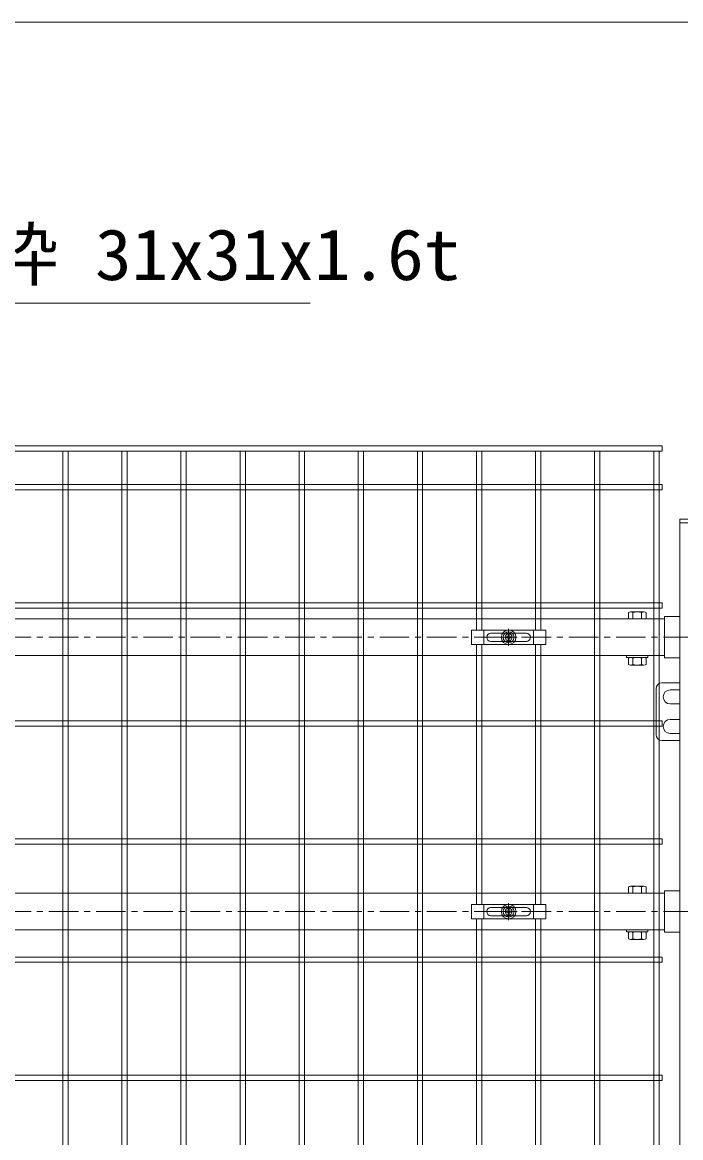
# Model space of a CAD drawing. Units: millimetres at full size; details may follow other scales. Extents: x -4455 to 4455, y -3150 to 3150.
# Drawn here: x -2526 to -1969, y -12 to 933 of the extents above; entities that cross this region are included whole.
import ezdxf
from ezdxf.enums import TextEntityAlignment as Align

# ---------------------------------------------------------------- set-up
doc = ezdxf.new("R2010")
doc.units = ezdxf.units.MM
doc.header["$LTSCALE"] = 20
doc.linetypes.add('USER1', pattern=[2, 1.25, -0.25, 0.25, -0.25])
for name, color, linetype, lineweight in [('0-0_外形線', 7, 'Continuous', 18), ('0-1_軸線', 2, 'USER1', 18), ('0-3_寸法線', 1, 'Continuous', 18), ('0-6_NEO', 152, 'Continuous', 18), ('0-7_丁番', 3, 'Continuous', 18), ('0-8_固定金具', 41, 'Continuous', 18), ('0-B_扉横枠', 7, 'Continuous', 18)]:
    doc.layers.add(name, color=color, linetype=linetype, lineweight=lineweight)
doc.styles.add('ＭＳ ゴシック', font='')
doc.styles.get('ＭＳ ゴシック').set_extended_font_data('MS Gothic')

msp = doc.modelspace()

# ---------------------------------------------------------------- linework, layer by layer
at = {"layer": '0-0_外形線'}
for p, q in [((-1969.17, 511.87), (-1969.17, 508.87)), ((-1969.17, 508.87), (-1969.17, -902.13))]:
    msp.add_line(p, q, dxfattribs=at)
msp.add_lwpolyline([(-1969.17, 511.87), (-1943.17, 511.87), (-1943.17, 508.87), (-1969.17, 508.87)], dxfattribs=at)
at = {"layer": '0-1_軸線'}
for p, q in [((-3023.27, 411.87), (-1952.07, 411.87)), ((-3023.27, 179.57), (-1952.07, 179.57))]:
    msp.add_line(p, q, dxfattribs=at)
at = {"layer": '0-3_寸法線', "color": 2}
for p, q in [((-3035.17, 932.59), (-1943.17, 932.59)), ((-1980.67, 932.59), (-2018.17, 932.59))]:
    msp.add_line(p, q, dxfattribs=at)
at = {"layer": '0-3_寸法線', "color": 4}
msp.add_lwpolyline([(-2282.23, 694.67), (-2758.09, 694.67), (-2916.28, 414.94)], dxfattribs=at)
at = {"layer": '0-6_NEO'}
for p, q in [((-2994.17, 573.87), (-1984.17, 573.87)), ((-2994.17, 569.37), (-1984.17, 569.37)), ((-2491.42, 569.37), (-2491.42, -891.63)), ((-2486.92, 569.37), (-2486.92, -891.63)), ((-2441.42, 569.37), (-2441.42, -891.63)), ((-2436.92, 569.37), (-2436.92, -891.63)), ((-2391.42, 569.37), (-2391.42, -891.63)), ((-2386.92, 569.37), (-2386.92, -891.63)), ((-2341.42, 569.37), (-2341.42, -891.63)), ((-2336.92, 569.37), (-2336.92, -891.63)), ((-2291.42, 569.37), (-2291.42, -891.63)), ((-2286.92, 569.37), (-2286.92, -891.63)), ((-2241.42, 569.37), (-2241.42, -891.63)), ((-2236.92, 569.37), (-2236.92, -891.63)), ((-2191.42, 569.37), (-2191.42, -891.63)), ((-2186.92, 569.37), (-2186.92, -891.63)), ((-2141.42, 569.37), (-2141.42, 417.87)), ((-2136.92, 569.37), (-2136.92, 417.87)), ((-2091.42, 569.37), (-2091.42, 417.87)), ((-2086.92, 569.37), (-2086.92, 417.87)), ((-2041.42, 569.37), (-2041.42, -891.63)), ((-2036.92, 569.37), (-2036.92, -891.63)), ((-1991.42, 569.37), (-1991.42, -891.63)), ((-1986.92, 569.37), (-1986.92, -891.63)), ((-1984.17, 573.87), (-1984.17, 569.37)), ((-2994.17, 541.12), (-1984.17, 541.12)), ((-1984.17, 541.12), (-1984.17, 536.62)), ((-2994.17, 536.62), (-1984.17, 536.62)), ((-2994.17, 441.12), (-1984.17, 441.12)), ((-2994.17, 436.62), (-1984.17, 436.62)), ((-1984.17, 441.12), (-1984.17, 436.62)), ((-2141.42, 405.87), (-2141.42, 185.57)), ((-2136.92, 405.87), (-2136.92, 185.57)), ((-2091.42, 405.87), (-2091.42, 185.57)), ((-2086.92, 405.87), (-2086.92, 185.57)), ((-2994.17, 341.12), (-1984.17, 341.12)), ((-1984.17, 341.12), (-1984.17, 336.62)), ((-2994.17, 336.62), (-1984.17, 336.62)), ((-2994.17, 241.12), (-1984.17, 241.12)), ((-2994.17, 236.62), (-1984.17, 236.62)), ((-1984.17, 241.12), (-1984.17, 236.62)), ((-2141.42, 173.57), (-2141.42, -566.83)), ((-2136.92, 173.57), (-2136.92, -566.83)), ((-2091.42, 173.57), (-2091.42, -566.83)), ((-2086.92, 173.57), (-2086.92, -566.83)), ((-2994.17, 141.12), (-1984.17, 141.12)), ((-2994.17, 136.62), (-1984.17, 136.62)), ((-1984.17, 141.12), (-1984.17, 136.62)), ((-2994.17, 41.12), (-1984.17, 41.12)), ((-1984.17, 41.12), (-1984.17, 36.62)), ((-2994.17, 36.62), (-1984.17, 36.62))]:
    msp.add_line(p, q, dxfattribs=at)
at = {"layer": '0-7_丁番'}
for p, q in [((-1989.43, 368.37), (-1989.43, 329.37)), ((-1969.17, 373.37), (-1984.43, 373.37)), ((-1969.17, 367.37), (-1977.43, 367.37)), ((-1969.17, 355.37), (-1977.43, 355.37)), ((-1969.17, 342.37), (-1977.43, 342.37)), ((-1969.17, 324.37), (-1984.43, 324.37)), ((-1969.17, 330.37), (-1977.43, 330.37))]:
    msp.add_line(p, q, dxfattribs=at)
for centre, radius, start, end in [((-1984.43, 368.37), 5, 90, 180), ((-1977.43, 361.37), 6, 90, 270), ((-1977.43, 336.37), 6, 90, 270), ((-1984.43, 329.37), 5, 180, 270)]:
    msp.add_arc(centre, radius, start, end, dxfattribs=at)
at = {"layer": '0-8_固定金具'}
for p, q in [((-2145.67, 417.87), (-2145.67, 405.87)), ((-2145.67, 417.87), (-2082.67, 417.87)), ((-2135.17, 405.87), (-2135.17, 417.87)), ((-2114.17, 413.87), (-2114.17, 419.02)), ((-2114.17, 413.87), (-2114.17, 415.87)), ((-2093.17, 405.87), (-2093.17, 417.87)), ((-2082.67, 417.87), (-2082.67, 405.87)), ((-2132.67, 411.87), (-2132.47, 411.87)), ((-2129.17, 415.37), (-2099.17, 415.37)), ((-2129.17, 408.37), (-2099.17, 408.37)), ((-2116.17, 411.87), (-2121.32, 411.87)), ((-2116.17, 411.87), (-2118.17, 411.87)), ((-2116.4, 412.24), (-2114.53, 412.24)), ((-2116.4, 411.51), (-2116.4, 412.24)), ((-2116.4, 412.24), (-2114.53, 412.24)), ((-2116.4, 411.51), (-2116.4, 412.24)), ((-2114.53, 411.51), (-2116.4, 411.51)), ((-2114.53, 411.51), (-2116.4, 411.51)), ((-2115.17, 411.87), (-2113.17, 411.87)), ((-2115.17, 411.87), (-2113.17, 411.87)), ((-2114.53, 412.24), (-2114.53, 414.1)), ((-2114.53, 412.24), (-2114.53, 414.1)), ((-2114.53, 412.24), (-2114.53, 414.1)), ((-2114.53, 412.24), (-2114.53, 414.1)), ((-2114.53, 412.24), (-2114.53, 414.1)), ((-2114.53, 412.24), (-2114.53, 414.1)), ((-2114.53, 414.1), (-2113.81, 414.1)), ((-2114.53, 414.1), (-2113.81, 414.1)), ((-2114.53, 414.1), (-2113.81, 414.1)), ((-2114.53, 414.1), (-2113.81, 414.1)), ((-2114.53, 414.1), (-2113.81, 414.1)), ((-2114.53, 414.1), (-2113.81, 414.1)), ((-2114.53, 409.65), (-2114.53, 411.51)), ((-2114.53, 409.65), (-2114.53, 411.51)), ((-2113.81, 409.65), (-2114.53, 409.65)), ((-2113.81, 409.65), (-2114.53, 409.65)), ((-2113.81, 409.65), (-2114.53, 409.65)), ((-2113.81, 409.65), (-2114.53, 409.65)), ((-2113.81, 409.65), (-2114.53, 409.65)), ((-2113.81, 409.65), (-2114.53, 409.65)), ((-2114.17, 410.87), (-2114.17, 412.87)), ((-2114.17, 410.87), (-2114.17, 412.87)), ((-2114.17, 409.87), (-2114.17, 407.87)), ((-2114.17, 409.87), (-2114.17, 404.73)), ((-2113.81, 414.1), (-2113.81, 412.24)), ((-2113.81, 414.1), (-2113.81, 412.24)), ((-2113.81, 414.1), (-2113.81, 412.24)), ((-2113.81, 414.1), (-2113.81, 412.24)), ((-2113.81, 414.1), (-2113.81, 412.24)), ((-2113.81, 414.1), (-2113.81, 412.24)), ((-2113.81, 412.24), (-2111.95, 412.24)), ((-2113.81, 412.24), (-2111.95, 412.24)), ((-2113.81, 412.24), (-2111.95, 412.24)), ((-2113.81, 411.51), (-2113.81, 409.65)), ((-2111.95, 411.51), (-2113.81, 411.51)), ((-2113.81, 411.51), (-2113.81, 409.65)), ((-2111.95, 411.51), (-2113.81, 411.51)), ((-2113.81, 411.51), (-2113.81, 409.65)), ((-2111.95, 411.51), (-2113.81, 411.51)), ((-2112.17, 411.87), (-2110.17, 411.87)), ((-2112.17, 411.87), (-2107.03, 411.87)), ((-2111.95, 412.24), (-2111.95, 411.51)), ((-2111.95, 412.24), (-2111.95, 411.51)), ((-2111.95, 412.24), (-2111.95, 411.51)), ((-2095.47, 411.87), (-2095.27, 411.87)), ((-2145.67, 405.87), (-2082.67, 405.87)), ((-2145.67, 185.57), (-2082.67, 185.57)), ((-2135.17, 173.57), (-2135.17, 185.57)), ((-2132.67, 179.57), (-2132.47, 179.57)), ((-2129.17, 183.07), (-2099.17, 183.07)), ((-2116.17, 179.57), (-2121.32, 179.57)), ((-2116.17, 179.57), (-2118.17, 179.57)), ((-2116.4, 179.94), (-2114.53, 179.94)), ((-2116.4, 179.21), (-2116.4, 179.94)), ((-2116.4, 179.94), (-2114.53, 179.94)), ((-2116.4, 179.21), (-2116.4, 179.94)), ((-2116.4, 179.94), (-2114.53, 179.94)), ((-2116.4, 179.21), (-2116.4, 179.94)), ((-2115.17, 179.57), (-2113.17, 179.57)), ((-2115.17, 179.57), (-2113.17, 179.57)), ((-2114.53, 179.94), (-2114.53, 181.8)), ((-2114.53, 179.94), (-2114.53, 181.8)), ((-2114.53, 179.94), (-2114.53, 181.8)), ((-2114.53, 179.94), (-2114.53, 181.8)), ((-2114.53, 179.94), (-2114.53, 181.8)), ((-2114.53, 179.94), (-2114.53, 181.8)), ((-2114.53, 181.8), (-2113.81, 181.8)), ((-2114.53, 181.8), (-2113.81, 181.8)), ((-2114.53, 181.8), (-2113.81, 181.8)), ((-2114.53, 181.8), (-2113.81, 181.8)), ((-2114.53, 181.8), (-2113.81, 181.8)), ((-2114.53, 181.8), (-2113.81, 181.8)), ((-2114.17, 181.57), (-2114.17, 186.72)), ((-2114.17, 181.57), (-2114.17, 183.57)), ((-2114.17, 178.57), (-2114.17, 180.57)), ((-2114.17, 178.57), (-2114.17, 180.57)), ((-2113.81, 181.8), (-2113.81, 179.94)), ((-2113.81, 181.8), (-2113.81, 179.94)), ((-2113.81, 181.8), (-2113.81, 179.94)), ((-2113.81, 181.8), (-2113.81, 179.94)), ((-2113.81, 181.8), (-2113.81, 179.94)), ((-2113.81, 179.94), (-2111.95, 179.94)), ((-2113.81, 179.94), (-2111.95, 179.94)), ((-2113.81, 179.94), (-2111.95, 179.94)), ((-2112.17, 179.57), (-2110.17, 179.57)), ((-2112.17, 179.57), (-2107.03, 179.57)), ((-2111.95, 179.94), (-2111.95, 179.21)), ((-2111.95, 179.94), (-2111.95, 179.21)), ((-2111.95, 179.94), (-2111.95, 179.21)), ((-2095.47, 179.57), (-2095.27, 179.57)), ((-2093.17, 173.57), (-2093.17, 185.57)), ((-2082.67, 185.57), (-2082.67, 173.57)), ((-2129.17, 176.07), (-2099.17, 176.07)), ((-2114.53, 179.21), (-2116.4, 179.21)), ((-2114.53, 179.21), (-2116.4, 179.21)), ((-2114.53, 179.21), (-2116.4, 179.21)), ((-2114.53, 179.21), (-2116.4, 179.21)), ((-2114.53, 179.21), (-2116.4, 179.21)), ((-2114.53, 179.21), (-2116.4, 179.21)), ((-2114.53, 177.35), (-2114.53, 179.21)), ((-2114.53, 177.35), (-2114.53, 179.21)), ((-2114.53, 177.35), (-2114.53, 179.21)), ((-2114.53, 177.35), (-2114.53, 179.21)), ((-2114.53, 177.35), (-2114.53, 179.21)), ((-2114.53, 177.35), (-2114.53, 179.21)), ((-2113.81, 177.35), (-2114.53, 177.35)), ((-2113.81, 177.35), (-2114.53, 177.35)), ((-2113.81, 177.35), (-2114.53, 177.35)), ((-2113.81, 177.35), (-2114.53, 177.35)), ((-2113.81, 177.35), (-2114.53, 177.35)), ((-2113.81, 177.35), (-2114.53, 177.35)), ((-2114.17, 177.57), (-2114.17, 175.57)), ((-2114.17, 177.57), (-2114.17, 172.43)), ((-2113.81, 179.21), (-2113.81, 177.35)), ((-2113.81, 179.21), (-2113.81, 177.35)), ((-2113.81, 179.21), (-2113.81, 177.35)), ((-2113.81, 179.21), (-2113.81, 177.35)), ((-2113.81, 179.21), (-2113.81, 177.35)), ((-2113.81, 179.21), (-2113.81, 177.35)), ((-2111.95, 179.21), (-2113.81, 179.21)), ((-2111.95, 179.21), (-2113.81, 179.21)), ((-2111.95, 179.21), (-2113.81, 179.21)), ((-2111.95, 179.21), (-2113.81, 179.21)), ((-2111.95, 179.21), (-2113.81, 179.21)), ((-2111.95, 179.21), (-2113.81, 179.21))]:
    msp.add_line(p, q, dxfattribs=at)
for points in [[(-2116.4, 411.51), (-2116.4, 412.24), (-2114.53, 412.24)], [(-2116.4, 411.51), (-2116.4, 412.24), (-2114.53, 412.24)], [(-2116.4, 411.51), (-2116.4, 412.24), (-2114.53, 412.24)], [(-2116.4, 411.51), (-2116.4, 412.24), (-2114.53, 412.24)], [(-2114.53, 409.65), (-2114.53, 411.51), (-2116.4, 411.51)], [(-2114.53, 409.65), (-2114.53, 411.51), (-2116.4, 411.51)], [(-2114.53, 409.65), (-2114.53, 411.51), (-2116.4, 411.51)], [(-2114.53, 409.65), (-2114.53, 411.51), (-2116.4, 411.51)], [(-2113.81, 412.24), (-2111.95, 412.24), (-2111.95, 411.51)], [(-2113.81, 412.24), (-2111.95, 412.24), (-2111.95, 411.51)], [(-2113.81, 412.24), (-2111.95, 412.24), (-2111.95, 411.51)], [(-2111.95, 411.51), (-2113.81, 411.51), (-2113.81, 409.65)], [(-2111.95, 411.51), (-2113.81, 411.51), (-2113.81, 409.65)], [(-2111.95, 411.51), (-2113.81, 411.51), (-2113.81, 409.65)], [(-2145.67, 185.57), (-2145.67, 173.57), (-2082.67, 173.57)], [(-2116.4, 179.21), (-2116.4, 179.94), (-2114.53, 179.94)], [(-2116.4, 179.21), (-2116.4, 179.94), (-2114.53, 179.94)], [(-2116.4, 179.21), (-2116.4, 179.94), (-2114.53, 179.94)], [(-2113.81, 181.8), (-2113.81, 179.94), (-2111.95, 179.94), (-2111.95, 179.21)], [(-2113.81, 179.94), (-2111.95, 179.94), (-2111.95, 179.21)], [(-2113.81, 179.94), (-2111.95, 179.94), (-2111.95, 179.21)]]:
    msp.add_lwpolyline(points, dxfattribs=at)
for centre, radius in [((-2114.17, 411.87), 6.15), ((-2114.17, 411.87), 6.15), ((-2114.17, 411.87), 6.15), ((-2114.17, 411.87), 6.15), ((-2114.17, 411.87), 6.15), ((-2114.17, 411.87), 6.15), ((-2114.17, 411.87), 4.59), ((-2114.17, 411.87), 4.59), ((-2114.17, 411.87), 4.59), ((-2114.17, 411.87), 4.59), ((-2114.17, 411.87), 4.59), ((-2114.17, 411.87), 4.59), ((-2114.17, 411.87), 3), ((-2114.17, 179.57), 6.15), ((-2114.17, 179.57), 6.15), ((-2114.17, 179.57), 6.15), ((-2114.17, 179.57), 6.15), ((-2114.17, 179.57), 6.15), ((-2114.17, 179.57), 6.15), ((-2114.17, 179.57), 4.59), ((-2114.17, 179.57), 4.59), ((-2114.17, 179.57), 4.59), ((-2114.17, 179.57), 4.59), ((-2114.17, 179.57), 4.59), ((-2114.17, 179.57), 4.59), ((-2114.17, 179.57), 3)]:
    msp.add_circle(centre, radius, dxfattribs=at)
for centre, start, end in [((-2129.17, 411.87), 90, 180), ((-2129.17, 411.87), 180, 270), ((-2099.17, 411.87), 0, 90), ((-2099.17, 411.87), 270, 0), ((-2129.17, 179.57), 90, 180), ((-2129.17, 179.57), 180, 270), ((-2099.17, 179.57), 0, 90), ((-2099.17, 179.57), 270, 0)]:
    msp.add_arc(centre, 3.5, start, end, dxfattribs=at)
at = {"layer": '0-B_扉横枠'}
for p, q in [((-2996.17, 427.37), (-1982.17, 427.37)), ((-2012.87, 427.37), (-2012.87, 432.82)), ((-2012.87, 427.37), (-1997.87, 427.37)), ((-2011, 433.38), (-1999.75, 433.38)), ((-2009.12, 427.37), (-2009.12, 432.82)), ((-2001.62, 427.37), (-2001.62, 432.82)), ((-1997.87, 427.37), (-1997.87, 432.82)), ((-1982.17, 429.32), (-1969.17, 429.32)), ((-1982.17, 429.32), (-1982.17, 394.42)), ((-1982.17, 396.37), (-2996.17, 396.37)), ((-2014.37, 396.37), (-2014.37, 394.77)), ((-1996.37, 394.77), (-2014.37, 394.77)), ((-2012.87, 394.22), (-2012.87, 388.82)), ((-1999.75, 394.77), (-2011, 394.77)), ((-1999.75, 388.27), (-2011, 388.27)), ((-2009.12, 394.22), (-2009.12, 388.82)), ((-2001.62, 394.22), (-2001.62, 388.82)), ((-1997.87, 394.22), (-1997.87, 388.82)), ((-1996.37, 396.37), (-1996.37, 394.77)), ((-1982.17, 394.42), (-1969.17, 394.42)), ((-2012.87, 195.07), (-2012.87, 200.52)), ((-2011, 201.08), (-1999.75, 201.08)), ((-2009.12, 195.07), (-2009.12, 200.52)), ((-2001.62, 195.07), (-2001.62, 200.52)), ((-1997.87, 195.07), (-1997.87, 200.52)), ((-2996.17, 195.07), (-1982.17, 195.07)), ((-2012.87, 195.07), (-1997.87, 195.07)), ((-1982.17, 197.02), (-1969.17, 197.02)), ((-1982.17, 197.02), (-1982.17, 162.12)), ((-1982.17, 164.07), (-2996.17, 164.07)), ((-2014.37, 164.07), (-2014.37, 162.47)), ((-1996.37, 162.47), (-2014.37, 162.47)), ((-2012.87, 161.92), (-2012.87, 156.52)), ((-1999.75, 162.47), (-2011, 162.47)), ((-2009.12, 161.92), (-2009.12, 156.52)), ((-2001.62, 161.92), (-2001.62, 156.52)), ((-1997.87, 161.92), (-1997.87, 156.52)), ((-1996.37, 164.07), (-1996.37, 162.47)), ((-1982.17, 162.12), (-1969.17, 162.12)), ((-1999.75, 155.97), (-2011, 155.97))]:
    msp.add_line(p, q, dxfattribs=at)
for centre, radius, start, end in [((-2011, 429.92), 3.46, 57.13278, 122.86722), ((-2005.37, 420.38), 12.99, 73.22135, 106.77865), ((-1999.75, 429.92), 3.46, 57.13278, 122.86722), ((-2011, 391.32), 3.46, 57.13278, 122.86722), ((-2011, 391.73), 3.46, 237.13278, 302.86722), ((-2005.37, 381.78), 12.99, 73.22135, 106.77865), ((-2005.37, 401.26), 12.99, 253.22135, 286.77865), ((-1999.75, 391.32), 3.46, 57.13278, 122.86722), ((-1999.75, 391.73), 3.46, 237.13278, 302.86722), ((-2011, 197.62), 3.46, 57.13278, 122.86722), ((-2005.37, 188.08), 12.99, 73.22135, 106.77865), ((-1999.75, 197.62), 3.46, 57.13278, 122.86722), ((-2011, 159.02), 3.46, 57.13278, 122.86722), ((-2005.37, 149.48), 12.99, 73.22135, 106.77865), ((-1999.75, 159.02), 3.46, 57.13278, 122.86722), ((-2011, 159.43), 3.46, 237.13278, 302.86722), ((-2005.37, 168.96), 12.99, 253.22135, 286.77865), ((-1999.75, 159.43), 3.46, 237.13278, 302.86722)]:
    msp.add_arc(centre, radius, start, end, dxfattribs=at)

# ---------------------------------------------------------------- texts
at = {"layer": '0-3_寸法線', "color": 3, "style": 'ＭＳ ゴシック', "width": 1.05}
msp.add_text('門扉横枠 31x31x1.6t', height=43.26, dxfattribs=at).set_placement((-2742.88, 701.34), align=Align.BOTTOM_LEFT)

doc.saveas('drawing.dxf')
